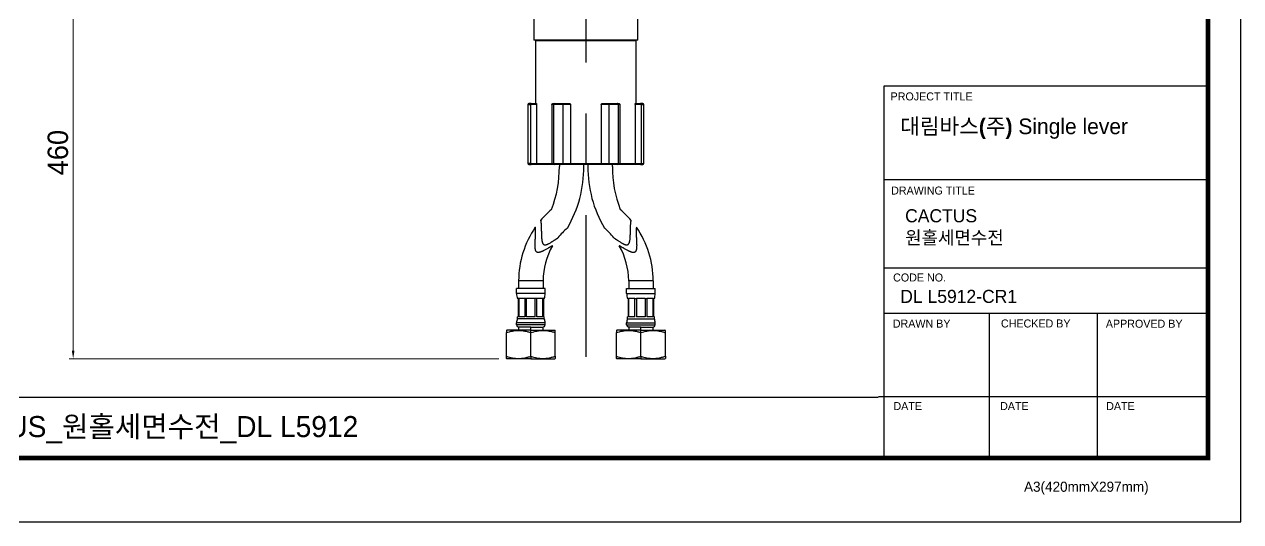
# Model space of a CAD drawing. Extents: x 0 to 995, y 0 to 729.
# Drawn here: x 398 to 995, y 0 to 244 of the extents above; entities that cross this region are included whole.
import ezdxf

# ---------------------------------------------------------------- set-up
doc = ezdxf.new("R2010")
doc.units = 0
doc.header["$LTSCALE"] = 10
doc.header["$MEASUREMENT"] = 0
doc.header["$PDMODE"] = 3
doc.header["$PDSIZE"] = -10
doc.linetypes.add('CENTER', pattern=[2, 1.25, -0.25, 0.25, -0.25])
doc.layers.get('0').update_dxf_attribs({"linetype": 'CONTINUOUS'})
doc.layers.get('DEFPOINTS').update_dxf_attribs({"linetype": 'CONTINUOUS'})
doc.layers.add('1', color=7, linetype='CONTINUOUS')
doc.layers.add('치수선', color=7, linetype='CONTINUOUS', lineweight=20)
doc.styles.add('Daelim Dimension', font='')
doc.styles.get('Daelim Dimension').set_extended_font_data('나눔고딕')
doc.dimstyles.new('DEFAULT', dxfattribs={"dimscale": 2, "dimtxt": 2, "dimasz": 2, "dimexe": 0, "dimexo": 2, "dimgap": 1, "dimtad": 1, "dimdec": 0, "dimzin": 9, "dimdsep": 46, "dimtxsty": 'Daelim Dimension', "dimcen": 0.5, "dimclrd": 5, "dimclre": 5, "dimclrt": 256, "dimadec": 1, "dimazin": 0, "dimtfac": 1, "dimtdec": 0, "dimtix": 1, "dimtmove": 0, "dimatfit": 3, "dimfxl": 1, "dimtolj": 1, "dimtzin": 1, "dimlwd": 9, "dimlwe": 9, "dimarcsym": 0})

# ---------------------------------------------------------------- blocks, each defined once
blk = doc.blocks.new('*D5')
at = {"color": 5, "lineweight": 9, "ltscale": 0.5, "transparency": 16777216}
for p, q in [((635.85, 282.36), (420.3, 282.36)), ((422.3, 84.03), (422.3, 278.36)), ((631.14, 80.03), (420.3, 80.03))]:
    blk.add_line(p, q, dxfattribs=at)
at = {"color": 5, "ltscale": 0.5, "transparency": 16777216}
for points in [[(421.63, 278.36), (422.96, 278.36), (422.3, 282.36)], [(421.63, 84.03), (422.96, 84.03), (422.3, 80.03)]]:
    blk.add_solid(points, dxfattribs=at)
at = {"layer": 'DEFPOINTS', "color": 0, "ltscale": 0.5, "transparency": 16777216}
for p in [(422.3, 282.36), (639.85, 282.36), (635.14, 80.03)]:
    blk.add_point(p, dxfattribs=at)
at = {"color": 7, "ltscale": 0.5, "transparency": 16777216, "insert": (414.85, 181.2), "char_height": 10, "attachment_point": 5, "rotation": 90, "style": 'Daelim Dimension'}
blk.add_mtext('\\A1;460', dxfattribs=at)

msp = doc.modelspace()

# ---------------------------------------------------------------- linework, layer by layer
at = {"color": 5, "ltscale": 40}
for p, q in [((979.15, 213.76), (820.09, 213.76)), ((979.15, 167.79), (820.09, 167.79)), ((979.15, 167.79), (820.09, 167.79)), ((979.15, 124.54), (820.09, 124.54)), ((979.15, 124.54), (820.09, 124.54)), ((979.15, 102.23), (820.09, 102.23)), ((979.15, 102.23), (820.09, 102.23)), ((871.75, 102.23), (871.75, 31.23)), ((924.77, 102.23), (924.77, 31.23)), ((979.15, 61.22), (817.57, 61.22)), ((979.15, 61.22), (821.33, 61.22)), ((979.15, 31.23), (842.83, 31.23))]:
    msp.add_line(p, q, dxfattribs=at)
at = {"color": 5, "ltscale": 0.5}
msp.add_line((820.09, 213.76), (820.09, 30.26), dxfattribs=at)
at = {"color": 5}
msp.add_line((16, 61.1), (817.38, 61.1), dxfattribs=at)
at = {"ltscale": 0.5}
msp.add_lwpolyline([(0, 0), (995.25, 0), (995.25, 729.24), (0, 729.24)], close=True, dxfattribs=at)
at = {"color": 5, "linetype": 'ByBlock', "lineweight": 200, "const_width": 2.29}
msp.add_lwpolyline([(16, 31.23), (979.15, 31.23), (979.15, 712.31), (16, 712.31)], close=True, dxfattribs=at)
at = {"layer": '1', "color": 1, "linetype": 'CENTER', "lineweight": -3, "ltscale": 10}
msp.add_line((673.92, 550.47), (673.92, 80.88), dxfattribs=at)
at = {"layer": '1', "color": 7, "linetype": 'Continuous', "lineweight": -3}
for p, q in [((648.42, 254.36), (648.42, 236.36)), ((699.42, 236.36), (699.42, 254.36)), ((673.92, 236.36), (648.42, 236.36)), ((649.17, 236.06), (649.17, 205.36)), ((698.67, 236.06), (649.17, 236.06)), ((699.42, 236.36), (673.92, 236.36)), ((698.67, 205.36), (698.67, 236.06)), ((645.5, 204.86), (645.5, 175.86)), ((645.5, 204.86), (646.71, 204.86)), ((647.04, 205.36), (646, 205.36)), ((646.71, 204.86), (646.71, 175.86)), ((649.73, 204.86), (646.71, 204.86)), ((647.04, 205.36), (649.57, 205.36)), ((649.73, 204.86), (649.73, 175.86)), ((658.02, 204.86), (657.28, 204.86)), ((657.28, 204.86), (657.28, 175.86)), ((657.89, 205.36), (658.51, 205.36)), ((658.02, 204.86), (658.02, 175.86)), ((662.61, 204.86), (658.02, 204.86)), ((658.51, 205.36), (662.45, 205.36)), ((662.45, 205.36), (665.6, 205.36)), ((666.37, 204.86), (662.61, 204.86)), ((662.61, 204.86), (662.61, 175.86)), ((666.37, 204.86), (666.37, 175.86)), ((681.46, 204.86), (681.46, 175.86)), ((685.22, 204.86), (681.46, 204.86)), ((682.23, 205.36), (685.39, 205.36)), ((685.22, 204.86), (685.22, 175.86)), ((689.81, 204.86), (685.22, 204.86)), ((685.39, 205.36), (689.32, 205.36)), ((689.32, 205.36), (689.94, 205.36)), ((690.56, 204.86), (689.81, 204.86)), ((689.81, 204.86), (689.81, 175.86)), ((690.56, 204.86), (690.56, 175.86)), ((701.12, 204.86), (698.1, 204.86)), ((698.1, 204.86), (698.1, 175.86)), ((698.26, 205.36), (700.79, 205.36)), ((701.83, 205.36), (700.79, 205.36)), ((701.12, 204.86), (702.33, 204.86)), ((701.12, 204.86), (701.12, 175.86)), ((702.33, 175.86), (702.33, 204.86)), ((646.71, 175.86), (645.5, 175.86)), ((646, 175.36), (647.04, 175.36)), ((646.71, 175.86), (649.73, 175.86)), ((650.18, 175.36), (647.04, 175.36)), ((649.73, 175.86), (657.28, 175.86)), ((657.74, 175.36), (650.18, 175.36)), ((657.28, 175.86), (658.02, 175.86)), ((658.51, 175.36), (657.74, 175.36)), ((658.02, 175.86), (662.61, 175.86)), ((662.45, 175.36), (658.51, 175.36)), ((660.92, 175.36), (660.92, 174.36)), ((666.36, 175.36), (662.45, 175.36)), ((662.61, 175.86), (666.37, 175.86)), ((681.47, 175.36), (666.36, 175.36)), ((666.37, 175.86), (681.46, 175.86)), ((672.92, 174.36), (672.92, 175.36)), ((674.92, 175.36), (674.92, 174.36)), ((674.92, 174.36), (674.92, 174.36)), ((681.46, 175.86), (685.22, 175.86)), ((685.39, 175.36), (681.47, 175.36)), ((685.22, 175.86), (689.81, 175.86)), ((689.32, 175.36), (685.39, 175.36)), ((686.92, 174.36), (686.92, 175.36)), ((690.1, 175.36), (689.32, 175.36)), ((689.81, 175.86), (690.56, 175.86)), ((697.65, 175.36), (690.1, 175.36)), ((690.56, 175.86), (698.1, 175.86)), ((700.79, 175.36), (697.65, 175.36)), ((698.1, 175.86), (701.12, 175.86)), ((700.79, 175.36), (701.83, 175.36)), ((701.12, 175.86), (702.33, 175.86)), ((653.92, 114.53), (639.92, 114.53)), ((639.92, 112.03), (639.92, 114.53)), ((646.92, 118.28), (640.92, 118.28)), ((652.92, 118.28), (646.92, 118.28)), ((653.92, 112.03), (653.92, 114.53)), ((693.92, 114.53), (707.92, 114.53)), ((693.92, 112.03), (693.92, 114.53)), ((700.92, 118.28), (694.92, 118.28)), ((706.92, 118.28), (700.92, 118.28)), ((707.92, 112.03), (707.92, 114.53)), ((653.92, 112.03), (639.92, 112.03)), ((640.67, 109.53), (640.32, 109.53)), ((640.67, 109.53), (640.67, 100.53)), ((640.99, 109.53), (640.67, 109.53)), ((640.99, 109.53), (640.99, 100.53)), ((644, 109.53), (640.99, 109.53)), ((644, 109.53), (644, 100.53)), ((644.79, 109.53), (644, 109.53)), ((644.79, 100.53), (644.79, 109.53)), ((649.04, 109.53), (644.79, 109.53)), ((649.04, 100.53), (649.04, 109.53)), ((649.84, 109.53), (649.04, 109.53)), ((649.84, 100.53), (649.84, 109.53)), ((652.83, 109.53), (649.84, 109.53)), ((652.83, 100.53), (652.83, 109.53)), ((653.17, 109.53), (652.83, 109.53)), ((653.17, 109.53), (653.17, 100.53)), ((653.52, 109.53), (653.17, 109.53)), ((693.92, 112.03), (707.92, 112.03)), ((694.67, 109.53), (694.32, 109.53)), ((694.67, 109.53), (694.67, 100.53)), ((694.67, 109.53), (695, 109.53)), ((695, 100.53), (695, 109.53)), ((697.99, 109.53), (695, 109.53)), ((697.99, 100.53), (697.99, 109.53)), ((697.99, 109.53), (698.79, 109.53)), ((698.79, 109.53), (698.79, 100.53)), ((703.04, 109.53), (698.79, 109.53)), ((703.04, 109.53), (703.04, 100.53)), ((703.04, 109.53), (703.83, 109.53)), ((703.83, 109.53), (703.83, 100.53)), ((706.84, 109.53), (703.83, 109.53)), ((706.84, 109.53), (706.84, 100.53)), ((706.84, 109.53), (707.17, 109.53)), ((707.17, 109.53), (707.17, 100.53)), ((707.52, 109.53), (707.17, 109.53)), ((653.92, 97.57), (639.92, 97.57)), ((639.92, 96.73), (639.92, 97.57)), ((653.92, 96.73), (639.92, 96.73)), ((640.67, 100.53), (640.32, 100.53)), ((640.32, 99.53), (640.32, 100.53)), ((653.52, 99.53), (640.32, 99.53)), ((640.92, 95.53), (640.92, 94.03)), ((646.92, 95.53), (640.92, 95.53)), ((644, 100.53), (640.99, 100.53)), ((649.04, 100.53), (644.79, 100.53)), ((646.92, 95.53), (652.92, 95.53)), ((646.92, 94.03), (646.92, 95.53)), ((652.83, 100.53), (649.84, 100.53)), ((652.92, 94.03), (652.92, 95.53)), ((653.52, 100.53), (653.17, 100.53)), ((653.52, 99.53), (653.52, 100.53)), ((653.92, 96.73), (653.92, 97.57)), ((693.92, 97.57), (707.92, 97.57)), ((693.92, 96.73), (693.92, 97.57)), ((693.92, 96.73), (707.92, 96.73)), ((694.67, 100.53), (694.32, 100.53)), ((694.32, 99.53), (694.32, 100.53)), ((694.32, 99.53), (707.52, 99.53)), ((694.92, 95.53), (694.92, 94.03)), ((700.92, 95.53), (694.92, 95.53)), ((697.99, 100.53), (695, 100.53)), ((703.04, 100.53), (698.79, 100.53)), ((700.92, 95.53), (706.92, 95.53)), ((700.92, 94.03), (700.92, 95.53)), ((706.84, 100.53), (703.83, 100.53)), ((706.92, 94.03), (706.92, 95.53)), ((707.52, 100.53), (707.17, 100.53)), ((707.52, 99.53), (707.52, 100.53)), ((707.92, 96.73), (707.92, 97.57)), ((635.14, 94.03), (634.91, 93.9)), ((634.92, 81.23), (634.92, 92.83)), ((646.92, 94.03), (635.14, 94.03)), ((646.92, 94.03), (658.69, 94.03)), ((646.92, 92.83), (646.92, 94.03)), ((646.92, 81.23), (646.92, 92.83)), ((658.92, 93.9), (658.69, 94.03)), ((658.92, 81.23), (658.92, 92.83)), ((689.14, 94.03), (688.91, 93.9)), ((688.92, 81.23), (688.92, 92.83)), ((700.92, 94.03), (689.14, 94.03)), ((700.92, 94.03), (712.69, 94.03)), ((700.92, 92.83), (700.92, 94.03)), ((700.92, 81.23), (700.92, 92.83)), ((712.92, 93.9), (712.69, 94.03)), ((712.92, 81.23), (712.92, 92.83)), ((634.91, 80.16), (635.14, 80.03)), ((646.92, 80.03), (635.14, 80.03)), ((646.92, 81.23), (646.92, 80.03)), ((646.92, 80.03), (658.69, 80.03)), ((658.69, 80.03), (658.92, 80.16)), ((688.91, 80.16), (689.14, 80.03)), ((700.92, 80.03), (689.14, 80.03)), ((700.92, 81.23), (700.92, 80.03)), ((700.92, 80.03), (712.69, 80.03)), ((712.69, 80.03), (712.92, 80.16))]:
    msp.add_line(p, q, dxfattribs=at)
for centre, radius, start, end in [((649.47, 236.06), 0.3, 90, 180), ((698.37, 236.06), 0.3, 0, 90), ((646, 204.86), 0.5, 90, 180), ((701.83, 204.86), 0.5, 0, 90), ((646, 175.86), 0.5, 180, 270), ((604.26, 173.96), 56.66, 338.61854, 0.40817), ((614.29, 173.91), 58.63, 329.54626, 0.44539), ((733.54, 173.91), 58.63, 179.55461, 210.45374), ((743.58, 173.96), 56.66, 179.59183, 201.38146), ((701.83, 175.86), 0.5, 270, 0), ((687.05, 118.28), 46.14, 130.61688, 140.02549), ((660.78, 118.28), 46.14, 39.97451, 49.38312), ((687.05, 118.28), 46.14, 145.31781, 180), ((687.05, 118.28), 34.14, 130.61688, 141.86291), ((660.78, 118.28), 34.14, 38.13709, 49.38312), ((660.78, 118.28), 46.14, 0, 34.68219), ((687.05, 118.28), 34.14, 149.86664, 180), ((660.78, 118.28), 34.14, 0, 30.13336), ((647.92, 112.03), 8, 180, 198.19487), ((645.92, 112.03), 8, 341.80513, 0), ((701.92, 112.03), 8, 180, 198.19487), ((699.92, 112.03), 8, 341.80513, 0), ((644.92, 97.57), 5, 156.92608, 180), ((641.12, 96.73), 1.2, 180, 270), ((652.72, 96.73), 1.2, 270, 0), ((648.92, 97.57), 5, 0, 23.07392), ((698.92, 97.57), 5, 156.92608, 180), ((695.12, 96.73), 1.2, 180, 270), ((706.72, 96.73), 1.2, 270, 0), ((702.92, 97.57), 5, 0, 23.07392)]:
    msp.add_arc(centre, radius, start, end, dxfattribs=at)
for centre, major_axis, ratio, start_param, end_param in [((647.04, 204.86), (0, -0.5), 0.652821, 3.141593, 4.712389), ((658.51, 204.86), (0, -0.5), 0.982435, 3.141593, 4.712389), ((662.45, 204.86), (0, -0.5), 0.329614, 1.570796, 3.141593), ((685.39, 204.86), (0, -0.5), 0.329614, 3.141593, 4.712389), ((689.32, 204.86), (0, -0.5), 0.982435, 1.570796, 3.141593), ((700.79, 204.86), (0, 0.5), 0.652821, 4.712389, 6.283185), ((647.04, 175.86), (0, -0.5), 0.652821, 4.712389, 6.283185), ((658.51, 175.86), (0, -0.5), 0.982435, 4.712389, 6.283185), ((662.45, 175.86), (0, -0.5), 0.329614, 0, 1.570796), ((685.39, 175.86), (0, 0.5), 0.329614, 1.570796, 3.141593), ((689.32, 175.86), (0, 0.5), 0.982435, 3.141593, 4.712389), ((700.79, 175.86), (0, 0.5), 0.652821, 3.141593, 4.712389)]:
    msp.add_ellipse(centre, major_axis=major_axis, ratio=ratio, start_param=start_param, end_param=end_param, dxfattribs=at)
for points, knots in [([(649.57, 205.36), (649.58, 205.36), (649.58, 205.36), (649.6, 205.35), (649.61, 205.34), (649.62, 205.32), (649.63, 205.31), (649.64, 205.29), (649.65, 205.28), (649.66, 205.27), (649.66, 205.26), (649.67, 205.23), (649.68, 205.21), (649.69, 205.16), (649.7, 205.13), (649.71, 205.09), (649.71, 205.08), (649.71, 205.06), (649.71, 205.05), (649.72, 205.03), (649.72, 205.01), (649.72, 204.97), (649.73, 204.95), (649.73, 204.9), (649.73, 204.88), (649.73, 204.86)], [0, 0, 0, 0, 0.125, 0.125, 0.25, 0.25, 0.375, 0.375, 0.4375, 0.4375, 0.5, 0.5, 0.625, 0.625, 0.75, 0.75, 0.78125, 0.78125, 0.8125, 0.8125, 0.875, 0.875, 0.9375, 0.9375, 1, 1, 1, 1]), ([(657.28, 204.86), (657.28, 204.88), (657.28, 204.9), (657.28, 204.94), (657.28, 204.95), (657.29, 204.97), (657.29, 204.98), (657.3, 205.01), (657.31, 205.03), (657.32, 205.05), (657.33, 205.06), (657.34, 205.08), (657.34, 205.09), (657.37, 205.13), (657.39, 205.16), (657.43, 205.2), (657.45, 205.21), (657.48, 205.23), (657.49, 205.24), (657.53, 205.27), (657.56, 205.28), (657.61, 205.31), (657.63, 205.31), (657.66, 205.32), (657.67, 205.33), (657.72, 205.34), (657.75, 205.35), (657.82, 205.36), (657.85, 205.36), (657.89, 205.36)], [0, 0, 0, 0, 0.0625, 0.0625, 0.09375, 0.09375, 0.125, 0.125, 0.1875, 0.1875, 0.21875, 0.21875, 0.25, 0.25, 0.375, 0.375, 0.4375, 0.4375, 0.5, 0.5, 0.625, 0.625, 0.6875, 0.6875, 0.75, 0.75, 0.875, 0.875, 1, 1, 1, 1]), ([(665.6, 205.36), (665.64, 205.36), (665.68, 205.36), (665.76, 205.35), (665.8, 205.34), (665.88, 205.32), (665.92, 205.31), (665.98, 205.29), (666, 205.28), (666.04, 205.27), (666.06, 205.26), (666.11, 205.23), (666.15, 205.21), (666.22, 205.16), (666.25, 205.13), (666.28, 205.09), (666.29, 205.08), (666.3, 205.06), (666.31, 205.05), (666.32, 205.03), (666.33, 205.01), (666.35, 204.97), (666.36, 204.95), (666.37, 204.9), (666.37, 204.88), (666.37, 204.86)], [0, 0, 0, 0, 0.125, 0.125, 0.25, 0.25, 0.375, 0.375, 0.4375, 0.4375, 0.5, 0.5, 0.625, 0.625, 0.75, 0.75, 0.78125, 0.78125, 0.8125, 0.8125, 0.875, 0.875, 0.9375, 0.9375, 1, 1, 1, 1]), ([(681.46, 204.86), (681.46, 204.88), (681.46, 204.9), (681.47, 204.94), (681.47, 204.95), (681.48, 204.97), (681.48, 204.98), (681.5, 205.01), (681.51, 205.03), (681.52, 205.05), (681.53, 205.06), (681.54, 205.08), (681.55, 205.09), (681.58, 205.13), (681.61, 205.16), (681.67, 205.2), (681.68, 205.21), (681.72, 205.23), (681.74, 205.24), (681.79, 205.27), (681.83, 205.28), (681.89, 205.31), (681.91, 205.31), (681.95, 205.32), (681.97, 205.33), (682.03, 205.34), (682.07, 205.35), (682.15, 205.36), (682.19, 205.36), (682.23, 205.36)], [0, 0, 0, 0, 0.0625, 0.0625, 0.09375, 0.09375, 0.125, 0.125, 0.1875, 0.1875, 0.21875, 0.21875, 0.25, 0.25, 0.375, 0.375, 0.4375, 0.4375, 0.5, 0.5, 0.625, 0.625, 0.6875, 0.6875, 0.75, 0.75, 0.875, 0.875, 1, 1, 1, 1]), ([(689.94, 205.36), (689.98, 205.36), (690.01, 205.36), (690.08, 205.35), (690.11, 205.34), (690.17, 205.32), (690.2, 205.31), (690.25, 205.29), (690.27, 205.28), (690.3, 205.27), (690.31, 205.26), (690.35, 205.23), (690.38, 205.21), (690.44, 205.16), (690.46, 205.13), (690.49, 205.09), (690.49, 205.08), (690.5, 205.06), (690.51, 205.05), (690.52, 205.03), (690.53, 205.01), (690.54, 204.97), (690.55, 204.95), (690.55, 204.9), (690.56, 204.88), (690.56, 204.86)], [0, 0, 0, 0, 0.125, 0.125, 0.25, 0.25, 0.375, 0.375, 0.4375, 0.4375, 0.5, 0.5, 0.625, 0.625, 0.75, 0.75, 0.78125, 0.78125, 0.8125, 0.8125, 0.875, 0.875, 0.9375, 0.9375, 1, 1, 1, 1]), ([(698.1, 204.86), (698.1, 204.88), (698.1, 204.9), (698.1, 204.94), (698.1, 204.95), (698.11, 204.97), (698.11, 204.98), (698.11, 205.01), (698.11, 205.03), (698.12, 205.05), (698.12, 205.06), (698.12, 205.08), (698.12, 205.09), (698.13, 205.13), (698.14, 205.16), (698.15, 205.2), (698.15, 205.21), (698.16, 205.23), (698.16, 205.24), (698.17, 205.27), (698.18, 205.28), (698.19, 205.31), (698.2, 205.31), (698.21, 205.32), (698.21, 205.33), (698.22, 205.34), (698.23, 205.35), (698.25, 205.36), (698.25, 205.36), (698.26, 205.36)], [0, 0, 0, 0, 0.0625, 0.0625, 0.09375, 0.09375, 0.125, 0.125, 0.1875, 0.1875, 0.21875, 0.21875, 0.25, 0.25, 0.375, 0.375, 0.4375, 0.4375, 0.5, 0.5, 0.625, 0.625, 0.6875, 0.6875, 0.75, 0.75, 0.875, 0.875, 1, 1, 1, 1]), ([(650.18, 175.36), (650.18, 175.36), (650.17, 175.36), (650.15, 175.36), (650.15, 175.36), (650.12, 175.36), (650.11, 175.37), (650.08, 175.37), (650.07, 175.38), (650.04, 175.38), (650.03, 175.39), (649.99, 175.41), (649.96, 175.42), (649.92, 175.45), (649.91, 175.46), (649.89, 175.48), (649.87, 175.5), (649.84, 175.52), (649.83, 175.55), (649.82, 175.56), (649.79, 175.6), (649.78, 175.63), (649.76, 175.67), (649.76, 175.68), (649.75, 175.7), (649.75, 175.7), (649.74, 175.73), (649.74, 175.74), (649.73, 175.79), (649.73, 175.83), (649.73, 175.86)], [0, 0, 0, 0, 0.03125, 0.03125, 0.0625, 0.0625, 0.125, 0.125, 0.1875, 0.1875, 0.25, 0.25, 0.375, 0.375, 0.4375, 0.4375, 0.5, 0.5625, 0.5625, 0.625, 0.625, 0.75, 0.75, 0.78125, 0.78125, 0.8125, 0.8125, 0.875, 0.875, 1, 1, 1, 1]), ([(657.74, 175.36), (657.73, 175.36), (657.72, 175.36), (657.71, 175.36), (657.7, 175.36), (657.68, 175.36), (657.66, 175.37), (657.63, 175.37), (657.62, 175.38), (657.59, 175.38), (657.58, 175.39), (657.54, 175.41), (657.51, 175.42), (657.47, 175.45), (657.46, 175.46), (657.44, 175.48), (657.41, 175.5), (657.39, 175.52), (657.37, 175.55), (657.36, 175.56), (657.34, 175.6), (657.32, 175.63), (657.31, 175.67), (657.31, 175.68), (657.3, 175.7), (657.3, 175.7), (657.29, 175.73), (657.29, 175.74), (657.28, 175.79), (657.28, 175.83), (657.28, 175.86)], [0, 0, 0, 0, 0.03125, 0.03125, 0.0625, 0.0625, 0.125, 0.125, 0.1875, 0.1875, 0.25, 0.25, 0.375, 0.375, 0.4375, 0.4375, 0.5, 0.5625, 0.5625, 0.625, 0.625, 0.75, 0.75, 0.78125, 0.78125, 0.8125, 0.8125, 0.875, 0.875, 1, 1, 1, 1]), ([(666.37, 175.86), (666.37, 175.83), (666.37, 175.79), (666.37, 175.74), (666.37, 175.73), (666.37, 175.7), (666.37, 175.7), (666.37, 175.68), (666.37, 175.67), (666.37, 175.63), (666.37, 175.6), (666.37, 175.56), (666.37, 175.55), (666.37, 175.52), (666.37, 175.5), (666.37, 175.48), (666.37, 175.46), (666.37, 175.45), (666.37, 175.42), (666.36, 175.41), (666.36, 175.39), (666.36, 175.38), (666.36, 175.38), (666.36, 175.37), (666.36, 175.37), (666.36, 175.36), (666.36, 175.36), (666.36, 175.36), (666.36, 175.36), (666.36, 175.36), (666.36, 175.36)], [0, 0, 0, 0, 0.125, 0.125, 0.1875, 0.1875, 0.21875, 0.21875, 0.25, 0.25, 0.375, 0.375, 0.4375, 0.4375, 0.5, 0.5625, 0.5625, 0.625, 0.625, 0.75, 0.75, 0.8125, 0.8125, 0.875, 0.875, 0.9375, 0.9375, 0.96875, 0.96875, 1, 1, 1, 1]), ([(681.46, 175.86), (681.46, 175.83), (681.46, 175.79), (681.46, 175.74), (681.46, 175.73), (681.46, 175.7), (681.46, 175.7), (681.46, 175.68), (681.46, 175.67), (681.46, 175.63), (681.46, 175.6), (681.46, 175.56), (681.46, 175.55), (681.46, 175.52), (681.46, 175.5), (681.46, 175.48), (681.46, 175.46), (681.46, 175.45), (681.47, 175.42), (681.47, 175.41), (681.47, 175.39), (681.47, 175.38), (681.47, 175.38), (681.47, 175.37), (681.47, 175.37), (681.47, 175.36), (681.47, 175.36), (681.47, 175.36), (681.47, 175.36), (681.47, 175.36), (681.47, 175.36)], [0, 0, 0, 0, 0.125, 0.125, 0.1875, 0.1875, 0.21875, 0.21875, 0.25, 0.25, 0.375, 0.375, 0.4375, 0.4375, 0.5, 0.5625, 0.5625, 0.625, 0.625, 0.75, 0.75, 0.8125, 0.8125, 0.875, 0.875, 0.9375, 0.9375, 0.96875, 0.96875, 1, 1, 1, 1]), ([(690.56, 175.86), (690.56, 175.83), (690.55, 175.79), (690.54, 175.74), (690.54, 175.73), (690.53, 175.7), (690.53, 175.7), (690.52, 175.68), (690.52, 175.67), (690.51, 175.63), (690.49, 175.6), (690.47, 175.56), (690.46, 175.55), (690.44, 175.52), (690.42, 175.5), (690.39, 175.48), (690.37, 175.46), (690.36, 175.45), (690.32, 175.42), (690.3, 175.41), (690.25, 175.39), (690.24, 175.38), (690.21, 175.38), (690.2, 175.37), (690.17, 175.37), (690.15, 175.36), (690.13, 175.36), (690.12, 175.36), (690.11, 175.36), (690.1, 175.36), (690.1, 175.36)], [0, 0, 0, 0, 0.125, 0.125, 0.1875, 0.1875, 0.21875, 0.21875, 0.25, 0.25, 0.375, 0.375, 0.4375, 0.4375, 0.5, 0.5625, 0.5625, 0.625, 0.625, 0.75, 0.75, 0.8125, 0.8125, 0.875, 0.875, 0.9375, 0.9375, 0.96875, 0.96875, 1, 1, 1, 1]), ([(698.1, 175.86), (698.1, 175.83), (698.1, 175.79), (698.09, 175.74), (698.09, 175.73), (698.08, 175.7), (698.08, 175.7), (698.07, 175.68), (698.07, 175.67), (698.05, 175.63), (698.04, 175.6), (698.01, 175.56), (698, 175.55), (697.99, 175.52), (697.97, 175.5), (697.94, 175.48), (697.92, 175.46), (697.91, 175.45), (697.87, 175.42), (697.85, 175.41), (697.8, 175.39), (697.79, 175.38), (697.76, 175.38), (697.75, 175.37), (697.72, 175.37), (697.71, 175.36), (697.68, 175.36), (697.68, 175.36), (697.66, 175.36), (697.66, 175.36), (697.65, 175.36)], [0, 0, 0, 0, 0.125, 0.125, 0.1875, 0.1875, 0.21875, 0.21875, 0.25, 0.25, 0.375, 0.375, 0.4375, 0.4375, 0.5, 0.5625, 0.5625, 0.625, 0.625, 0.75, 0.75, 0.8125, 0.8125, 0.875, 0.875, 0.9375, 0.9375, 0.96875, 0.96875, 1, 1, 1, 1]), ([(657.53, 135.42), (657.53, 135.42), (657.52, 135.41), (657.49, 135.4), (657.47, 135.38), (657.42, 135.36), (657.4, 135.35), (657.37, 135.33), (657.35, 135.32), (657.34, 135.32), (657.28, 135.29), (657.23, 135.26), (657.12, 135.21), (657.06, 135.18), (656.93, 135.11), (656.86, 135.07), (656.75, 135.01), (656.72, 134.99), (656.64, 134.95), (656.6, 134.93), (656.48, 134.86), (656.4, 134.82), (656.23, 134.73), (656.14, 134.68), (655.96, 134.58), (655.87, 134.53), (655.68, 134.42), (655.58, 134.37), (655.44, 134.29), (655.39, 134.26), (655.29, 134.21), (655.24, 134.18), (654.99, 134.04), (654.78, 133.92), (654.36, 133.69), (654.15, 133.57), (653.72, 133.34), (653.5, 133.22), (653.16, 133.05), (653.05, 132.99), (652.82, 132.88), (652.71, 132.83), (652.47, 132.72), (652.35, 132.67), (652.17, 132.59), (652.11, 132.56), (651.99, 132.51), (651.93, 132.49), (651.74, 132.42), (651.62, 132.38), (651.43, 132.32), (651.36, 132.3), (651.27, 132.27), (651.23, 132.27), (651.17, 132.25), (651.14, 132.24), (651.04, 132.22), (650.97, 132.21), (650.84, 132.19), (650.77, 132.18), (650.64, 132.17), (650.57, 132.17), (650.44, 132.17), (650.37, 132.18), (650.23, 132.2), (650.16, 132.22), (650.07, 132.25), (650.03, 132.26), (649.99, 132.28), (649.97, 132.29), (649.94, 132.3), (649.92, 132.31), (649.85, 132.35), (649.79, 132.39), (649.71, 132.46), (649.69, 132.48), (649.65, 132.52), (649.64, 132.53), (649.62, 132.56), (649.6, 132.57), (649.55, 132.64), (649.51, 132.7), (649.44, 132.81), (649.41, 132.87), (649.35, 133), (649.32, 133.06), (649.27, 133.19), (649.25, 133.26), (649.21, 133.39), (649.2, 133.46), (649.16, 133.59), (649.15, 133.66), (649.12, 133.79), (649.11, 133.86), (649.09, 133.99), (649.08, 134.06), (649.06, 134.26), (649.04, 134.4), (649.02, 134.67), (649.01, 134.81), (649, 135.08), (649, 135.22), (648.99, 135.49), (648.99, 135.62), (648.99, 136.03), (649, 136.3), (649.01, 136.84), (649.03, 137.11), (649.05, 137.64), (649.07, 137.91), (649.09, 138.31), (649.1, 138.44), (649.11, 138.64), (649.11, 138.71), (649.12, 138.84), (649.12, 138.91), (649.14, 139.24), (649.16, 139.5), (649.19, 140.02), (649.2, 140.28), (649.22, 140.79), (649.23, 141.04), (649.24, 141.42), (649.24, 141.54), (649.25, 141.72), (649.25, 141.78), (649.25, 141.9), (649.25, 141.96), (649.25, 142.25), (649.25, 142.48), (649.25, 142.8), (649.25, 142.91), (649.24, 143.06), (649.24, 143.11), (649.24, 143.19), (649.23, 143.21), (649.23, 143.26), (649.22, 143.48), (649.21, 143.67), (649.19, 143.9), (649.18, 143.97), (649.17, 144.05), (649.17, 144.07), (649.17, 144.1), (649.17, 144.11), (649.16, 144.16), (649.16, 144.18), (649.15, 144.26), (649.14, 144.31), (649.13, 144.39), (649.13, 144.42), (649.12, 144.48), (649.12, 144.5), (649.12, 144.51), (649.11, 144.52), (649.11, 144.52), (649.11, 144.53), (649.11, 144.53), (649.11, 144.53)], [0, 0, 0, 0, 0.015626, 0.015626, 0.031252, 0.031252, 0.039065, 0.042971, 0.042971, 0.046878, 0.046878, 0.062503, 0.062503, 0.078129, 0.078129, 0.093755, 0.093755, 0.101568, 0.101568, 0.109381, 0.109381, 0.125007, 0.125007, 0.140633, 0.140633, 0.156258, 0.156258, 0.171884, 0.171884, 0.179697, 0.179697, 0.18751, 0.18751, 0.218762, 0.218762, 0.250013, 0.250013, 0.281265, 0.281265, 0.296891, 0.296891, 0.312517, 0.312517, 0.328143, 0.328143, 0.335955, 0.335955, 0.343768, 0.343768, 0.359394, 0.359394, 0.367207, 0.367207, 0.371114, 0.371114, 0.37502, 0.37502, 0.382833, 0.382833, 0.390646, 0.390646, 0.398459, 0.398459, 0.406272, 0.406272, 0.414085, 0.414085, 0.417991, 0.417991, 0.419944, 0.419944, 0.421898, 0.421898, 0.42971, 0.42971, 0.433617, 0.433617, 0.43557, 0.43557, 0.437523, 0.437523, 0.445336, 0.445336, 0.453149, 0.453149, 0.460962, 0.460962, 0.468775, 0.468775, 0.476588, 0.476588, 0.484401, 0.484401, 0.492214, 0.492214, 0.500027, 0.500027, 0.515653, 0.515653, 0.531278, 0.531278, 0.546904, 0.546904, 0.56253, 0.56253, 0.593782, 0.593782, 0.625033, 0.625033, 0.656285, 0.656285, 0.671911, 0.671911, 0.679724, 0.679724, 0.687537, 0.687537, 0.718788, 0.718788, 0.75004, 0.75004, 0.781292, 0.781292, 0.796918, 0.796918, 0.804731, 0.804731, 0.812543, 0.812543, 0.843795, 0.843795, 0.859421, 0.859421, 0.867234, 0.867234, 0.87114, 0.87114, 0.875047, 0.906298, 0.906298, 0.921924, 0.921924, 0.925831, 0.925831, 0.929737, 0.929737, 0.93755, 0.93755, 0.953176, 0.953176, 0.968802, 0.968802, 0.984428, 0.984428, 0.988334, 0.988334, 0.992241, 1, 1, 1, 1]), ([(651.7, 147.92), (651.7, 147.92), (651.7, 147.91), (651.7, 147.89), (651.71, 147.86), (651.72, 147.78), (651.74, 147.7), (651.74, 147.65), (651.75, 147.63), (651.75, 147.61), (651.76, 147.57), (651.76, 147.54), (651.78, 147.46), (651.78, 147.4), (651.81, 147.21), (651.83, 147.06), (651.85, 146.88), (651.85, 146.86), (651.86, 146.82), (651.87, 146.75), (651.88, 146.6), (651.9, 146.46), (651.92, 146.18), (651.94, 145.98), (651.95, 145.71), (651.96, 145.66), (651.97, 145.55), (651.97, 145.49), (651.98, 145.33), (651.98, 145.21), (652, 144.87), (652.01, 144.64), (652.03, 144.16), (652.03, 143.92), (652.04, 143.55), (652.04, 143.42), (652.05, 143.24), (652.05, 143.17), (652.05, 143.05), (652.05, 142.98), (652.06, 142.67), (652.06, 142.41), (652.07, 141.9), (652.08, 141.65), (652.09, 141.13), (652.1, 140.87), (652.12, 140.36), (652.13, 140.1), (652.16, 139.58), (652.18, 139.31), (652.21, 138.92), (652.23, 138.79), (652.25, 138.6), (652.26, 138.53), (652.28, 138.4), (652.28, 138.33), (652.31, 138.14), (652.34, 138.01), (652.39, 137.75), (652.41, 137.62), (652.46, 137.42), (652.48, 137.36), (652.52, 137.23), (652.54, 137.17), (652.58, 137.05), (652.6, 136.99), (652.65, 136.86), (652.68, 136.8), (652.73, 136.69), (652.77, 136.63), (652.82, 136.55), (652.83, 136.52), (652.87, 136.46), (652.89, 136.44), (652.95, 136.36), (652.99, 136.31), (653.04, 136.25), (653.05, 136.24), (653.08, 136.22), (653.09, 136.21), (653.13, 136.18), (653.15, 136.16), (653.23, 136.1), (653.28, 136.07), (653.36, 136.03), (653.39, 136.01), (653.45, 135.99), (653.48, 135.98), (653.57, 135.96), (653.63, 135.94), (653.75, 135.93), (653.81, 135.92), (653.9, 135.92), (653.93, 135.92), (654, 135.93), (654.03, 135.93), (654.12, 135.94), (654.18, 135.94), (654.3, 135.97), (654.36, 135.98), (654.47, 136.01), (654.53, 136.02), (654.62, 136.05), (654.65, 136.06), (654.71, 136.08), (654.74, 136.09), (654.82, 136.12), (654.88, 136.14), (655.05, 136.2), (655.16, 136.25), (655.38, 136.35), (655.49, 136.4), (655.7, 136.51), (655.8, 136.57), (656.12, 136.74), (656.32, 136.86), (656.73, 137.1), (656.93, 137.22), (657.22, 137.41), (657.32, 137.47), (657.51, 137.6), (657.61, 137.66), (657.9, 137.85), (658.08, 137.97), (658.36, 138.15), (658.45, 138.21), (658.63, 138.33), (658.72, 138.39), (658.89, 138.51), (658.98, 138.56), (659.1, 138.65), (659.15, 138.68), (659.23, 138.73), (659.27, 138.76), (659.39, 138.83), (659.47, 138.89), (659.61, 138.98), (659.68, 139.03), (659.77, 139.08), (659.78, 139.09), (659.81, 139.11), (659.83, 139.12), (659.88, 139.15), (659.9, 139.17), (659.99, 139.22), (660.04, 139.25), (660.1, 139.29), (660.11, 139.3), (660.14, 139.32), (660.14, 139.32), (660.16, 139.33), (660.19, 139.35), (660.2, 139.36), (660.2, 139.36)], [0, 0, 0, 0, 0.015625, 0.015625, 0.03125, 0.046875, 0.0625, 0.0625, 0.066406, 0.066406, 0.070313, 0.078125, 0.078125, 0.09375, 0.09375, 0.125, 0.125, 0.128906, 0.128906, 0.132813, 0.140625, 0.15625, 0.15625, 0.1875, 0.1875, 0.195313, 0.195313, 0.203125, 0.203125, 0.21875, 0.21875, 0.25, 0.25, 0.28125, 0.28125, 0.296875, 0.296875, 0.304688, 0.304688, 0.3125, 0.3125, 0.34375, 0.34375, 0.375, 0.375, 0.40625, 0.40625, 0.4375, 0.4375, 0.46875, 0.46875, 0.484375, 0.484375, 0.492188, 0.492188, 0.5, 0.5, 0.515625, 0.515625, 0.53125, 0.53125, 0.539063, 0.539063, 0.546875, 0.546875, 0.554688, 0.554688, 0.5625, 0.5625, 0.570313, 0.570313, 0.574219, 0.574219, 0.578125, 0.578125, 0.585938, 0.585938, 0.587891, 0.587891, 0.589844, 0.589844, 0.59375, 0.59375, 0.601563, 0.601563, 0.605469, 0.605469, 0.609375, 0.609375, 0.617188, 0.617188, 0.625, 0.625, 0.628906, 0.628906, 0.632813, 0.632813, 0.640625, 0.640625, 0.648438, 0.648438, 0.65625, 0.65625, 0.660156, 0.660156, 0.664063, 0.664063, 0.671875, 0.671875, 0.6875, 0.6875, 0.703125, 0.703125, 0.71875, 0.71875, 0.75, 0.75, 0.78125, 0.78125, 0.796875, 0.796875, 0.8125, 0.8125, 0.84375, 0.84375, 0.859375, 0.859375, 0.875, 0.875, 0.890625, 0.890625, 0.898438, 0.898438, 0.90625, 0.90625, 0.921875, 0.921875, 0.9375, 0.9375, 0.941406, 0.941406, 0.945313, 0.945313, 0.953125, 0.953125, 0.96875, 0.96875, 0.976563, 0.976563, 0.980469, 0.980469, 0.984375, 1, 1, 1, 1]), ([(687.63, 139.36), (687.63, 139.36), (687.64, 139.35), (687.67, 139.33), (687.69, 139.32), (687.72, 139.3), (687.74, 139.29), (687.75, 139.29), (687.8, 139.25), (687.85, 139.22), (687.96, 139.15), (688.02, 139.11), (688.1, 139.06), (688.12, 139.05), (688.15, 139.02), (688.17, 139.01), (688.22, 138.98), (688.26, 138.95), (688.37, 138.88), (688.45, 138.83), (688.61, 138.73), (688.69, 138.67), (688.86, 138.56), (688.94, 138.5), (689.12, 138.39), (689.21, 138.33), (689.39, 138.21), (689.48, 138.15), (689.76, 137.96), (689.95, 137.84), (690.33, 137.59), (690.53, 137.46), (690.92, 137.21), (691.12, 137.09), (691.43, 136.9), (691.53, 136.84), (691.74, 136.72), (691.84, 136.67), (692.05, 136.55), (692.16, 136.5), (692.38, 136.39), (692.48, 136.34), (692.7, 136.24), (692.81, 136.19), (693.04, 136.1), (693.16, 136.06), (693.3, 136.02), (693.33, 136.01), (693.39, 136), (693.42, 135.99), (693.51, 135.97), (693.57, 135.96), (693.69, 135.94), (693.75, 135.93), (693.87, 135.92), (693.93, 135.92), (694.02, 135.92), (694.05, 135.93), (694.12, 135.93), (694.15, 135.94), (694.24, 135.95), (694.3, 135.96), (694.39, 135.99), (694.41, 136), (694.46, 136.02), (694.47, 136.03), (694.5, 136.04), (694.51, 136.05), (694.58, 136.09), (694.64, 136.12), (694.71, 136.18), (694.73, 136.2), (694.78, 136.24), (694.8, 136.27), (694.87, 136.34), (694.91, 136.39), (694.98, 136.49), (695.02, 136.55), (695.07, 136.63), (695.08, 136.66), (695.11, 136.72), (695.13, 136.75), (695.17, 136.84), (695.19, 136.9), (695.24, 137.02), (695.26, 137.08), (695.33, 137.27), (695.36, 137.4), (695.4, 137.56), (695.41, 137.59), (695.42, 137.65), (695.43, 137.69), (695.45, 137.78), (695.46, 137.85), (695.5, 138.04), (695.52, 138.17), (695.56, 138.43), (695.58, 138.56), (695.61, 138.82), (695.62, 138.95), (695.66, 139.34), (695.67, 139.6), (695.7, 140.12), (695.71, 140.38), (695.73, 140.77), (695.73, 140.9), (695.74, 141.1), (695.74, 141.16), (695.74, 141.29), (695.75, 141.36), (695.75, 141.68), (695.76, 141.94), (695.77, 142.45), (695.77, 142.7), (695.78, 143.2), (695.79, 143.44), (695.8, 143.93), (695.81, 144.17), (695.82, 144.64), (695.83, 144.88), (695.84, 145.16), (695.85, 145.22), (695.85, 145.3), (695.85, 145.33), (695.86, 145.39), (695.86, 145.53), (695.87, 145.66), (695.89, 145.98), (695.91, 146.18), (695.94, 146.47), (695.94, 146.56), (695.96, 146.69), (695.96, 146.74), (695.97, 146.82), (695.98, 146.86), (696, 147.06), (696.02, 147.21), (696.05, 147.4), (696.06, 147.46), (696.07, 147.54), (696.07, 147.57), (696.08, 147.61), (696.08, 147.63), (696.09, 147.64), (696.09, 147.7), (696.11, 147.78), (696.12, 147.86), (696.13, 147.89), (696.13, 147.91), (696.13, 147.92), (696.13, 147.92)], [0, 0, 0, 0, 0.015625, 0.015625, 0.023437, 0.027344, 0.027344, 0.03125, 0.03125, 0.046875, 0.046875, 0.0625, 0.0625, 0.066406, 0.066406, 0.070312, 0.070312, 0.078125, 0.078125, 0.09375, 0.09375, 0.109375, 0.109375, 0.125, 0.125, 0.140625, 0.140625, 0.15625, 0.15625, 0.1875, 0.1875, 0.21875, 0.21875, 0.25, 0.25, 0.265625, 0.265625, 0.28125, 0.28125, 0.296875, 0.296875, 0.3125, 0.3125, 0.328125, 0.328125, 0.34375, 0.34375, 0.347656, 0.347656, 0.351562, 0.351562, 0.359375, 0.359375, 0.367187, 0.367187, 0.375, 0.375, 0.378906, 0.378906, 0.382812, 0.382812, 0.390625, 0.390625, 0.394531, 0.394531, 0.396484, 0.396484, 0.398437, 0.398437, 0.40625, 0.40625, 0.410156, 0.410156, 0.414062, 0.414062, 0.421875, 0.421875, 0.429687, 0.429687, 0.433594, 0.433594, 0.4375, 0.4375, 0.445312, 0.445312, 0.453125, 0.453125, 0.46875, 0.46875, 0.472656, 0.472656, 0.476562, 0.476562, 0.484375, 0.484375, 0.5, 0.5, 0.515625, 0.515625, 0.53125, 0.53125, 0.5625, 0.5625, 0.59375, 0.59375, 0.609375, 0.609375, 0.617187, 0.617187, 0.625, 0.625, 0.65625, 0.65625, 0.6875, 0.6875, 0.71875, 0.71875, 0.75, 0.75, 0.78125, 0.78125, 0.789062, 0.789062, 0.792969, 0.792969, 0.796875, 0.8125, 0.8125, 0.84375, 0.84375, 0.859375, 0.859375, 0.867187, 0.867187, 0.875, 0.875, 0.90625, 0.90625, 0.921875, 0.921875, 0.929687, 0.933594, 0.933594, 0.9375, 0.9375, 0.953125, 0.96875, 0.984375, 0.984375, 1, 1, 1, 1]), ([(698.72, 144.53), (698.72, 144.53), (698.72, 144.52), (698.71, 144.5), (698.71, 144.48), (698.7, 144.42), (698.7, 144.39), (698.69, 144.33), (698.69, 144.31), (698.68, 144.26), (698.68, 144.24), (698.66, 144.1), (698.65, 143.97), (698.63, 143.74), (698.62, 143.66), (698.61, 143.53), (698.61, 143.49), (698.61, 143.4), (698.6, 143.35), (698.59, 143.11), (698.58, 142.91), (698.58, 142.58), (698.58, 142.47), (698.58, 142.33), (698.58, 142.3), (698.58, 142.24), (698.58, 142.21), (698.58, 142.13), (698.58, 142.07), (698.58, 141.77), (698.59, 141.53), (698.6, 141.04), (698.61, 140.78), (698.63, 140.27), (698.65, 140.02), (698.66, 139.69), (698.67, 139.62), (698.67, 139.49), (698.68, 139.43), (698.69, 139.23), (698.7, 139.1), (698.72, 138.7), (698.74, 138.43), (698.77, 137.9), (698.78, 137.63), (698.81, 137.09), (698.82, 136.82), (698.83, 136.41), (698.83, 136.28), (698.84, 136.01), (698.84, 135.87), (698.84, 135.6), (698.84, 135.46), (698.83, 135.19), (698.83, 135.05), (698.82, 134.78), (698.81, 134.65), (698.79, 134.38), (698.77, 134.24), (698.75, 134.04), (698.74, 133.97), (698.71, 133.83), (698.7, 133.77), (698.68, 133.63), (698.66, 133.56), (698.63, 133.43), (698.61, 133.37), (698.57, 133.24), (698.55, 133.17), (698.5, 133.04), (698.48, 132.98), (698.43, 132.89), (698.41, 132.86), (698.38, 132.79), (698.36, 132.76), (698.31, 132.68), (698.27, 132.62), (698.2, 132.54), (698.18, 132.52), (698.13, 132.47), (698.1, 132.44), (698.05, 132.4), (698.02, 132.38), (697.98, 132.35), (697.96, 132.34), (697.93, 132.33), (697.92, 132.32), (697.84, 132.28), (697.78, 132.25), (697.68, 132.22), (697.65, 132.21), (697.6, 132.2), (697.58, 132.2), (697.54, 132.19), (697.53, 132.19), (697.44, 132.18), (697.37, 132.17), (697.24, 132.17), (697.17, 132.17), (697.07, 132.18), (697.04, 132.19), (696.97, 132.19), (696.94, 132.2), (696.84, 132.21), (696.77, 132.23), (696.57, 132.27), (696.45, 132.31), (696.19, 132.38), (696.07, 132.43), (695.89, 132.5), (695.83, 132.52), (695.7, 132.57), (695.64, 132.6), (695.46, 132.67), (695.34, 132.73), (695.11, 132.83), (695, 132.89), (694.77, 133), (694.65, 133.06), (694.32, 133.23), (694.1, 133.35), (693.67, 133.58), (693.46, 133.7), (693.04, 133.93), (692.84, 134.04), (692.54, 134.21), (692.44, 134.26), (692.29, 134.34), (692.25, 134.37), (692.15, 134.42), (692.1, 134.45), (691.87, 134.58), (691.69, 134.68), (691.43, 134.82), (691.35, 134.87), (691.25, 134.92), (691.23, 134.93), (691.19, 134.95), (691.17, 134.96), (691.11, 134.99), (691.07, 135.01), (690.96, 135.07), (690.89, 135.11), (690.77, 135.18), (690.71, 135.21), (690.6, 135.26), (690.55, 135.29), (690.49, 135.32), (690.48, 135.32), (690.46, 135.33), (690.45, 135.34), (690.43, 135.35), (690.41, 135.36), (690.36, 135.38), (690.34, 135.4), (690.31, 135.41), (690.3, 135.42), (690.3, 135.42)], [0, 0, 0, 0, 0.015626, 0.015626, 0.031251, 0.031251, 0.046877, 0.046877, 0.05469, 0.05469, 0.062502, 0.062502, 0.093754, 0.093754, 0.109379, 0.109379, 0.117192, 0.117192, 0.125005, 0.125005, 0.156256, 0.156256, 0.171881, 0.171881, 0.175788, 0.175788, 0.179694, 0.179694, 0.187507, 0.187507, 0.218758, 0.218758, 0.250009, 0.250009, 0.281261, 0.281261, 0.289073, 0.289073, 0.296886, 0.296886, 0.312512, 0.312512, 0.343763, 0.343763, 0.375014, 0.375014, 0.406265, 0.406265, 0.421891, 0.421891, 0.437516, 0.437516, 0.453142, 0.453142, 0.468768, 0.468768, 0.484393, 0.484393, 0.500019, 0.500019, 0.507832, 0.507832, 0.515644, 0.515644, 0.523457, 0.523457, 0.53127, 0.53127, 0.539083, 0.539083, 0.546896, 0.546896, 0.550802, 0.550802, 0.554708, 0.554708, 0.562521, 0.562521, 0.566427, 0.566427, 0.570334, 0.570334, 0.57424, 0.57424, 0.576193, 0.576193, 0.578147, 0.578147, 0.585959, 0.585959, 0.589866, 0.589866, 0.591819, 0.591819, 0.593772, 0.593772, 0.601585, 0.601585, 0.609398, 0.609398, 0.613304, 0.613304, 0.617211, 0.617211, 0.625023, 0.625023, 0.640649, 0.640649, 0.656275, 0.656275, 0.664087, 0.664087, 0.6719, 0.6719, 0.687526, 0.687526, 0.703151, 0.703151, 0.718777, 0.718777, 0.750028, 0.750028, 0.781279, 0.781279, 0.81253, 0.81253, 0.828156, 0.828156, 0.835969, 0.835969, 0.843782, 0.843782, 0.875033, 0.875033, 0.890658, 0.890658, 0.894565, 0.894565, 0.898471, 0.898471, 0.906284, 0.906284, 0.92191, 0.92191, 0.937535, 0.937535, 0.953161, 0.953161, 0.957067, 0.957067, 0.960974, 0.960974, 0.968786, 0.968786, 0.984412, 0.984412, 1, 1, 1, 1]), ([(634.92, 93.9), (634.92, 93.9), (634.92, 93.9), (634.92, 93.9), (634.92, 93.9), (634.92, 93.89), (634.92, 93.88), (634.92, 93.85), (634.92, 93.78), (634.92, 93.71), (634.92, 93.52), (634.92, 93.41), (634.92, 93.14), (634.92, 93), (634.92, 92.83)], [0, 0, 0, 0, 0.059783, 0.059783, 0.091123, 0.091123, 0.122464, 0.247826, 0.247826, 0.498551, 0.498551, 0.749275, 0.749275, 1, 1, 1, 1]), ([(634.92, 92.83), (635.9, 93.16), (636.88, 93.43), (638.38, 93.71), (638.88, 93.78), (639.89, 93.88), (640.39, 93.9), (641.03, 93.9), (641.16, 93.9), (641.35, 93.9), (641.41, 93.9), (641.54, 93.89), (641.86, 93.88), (642.18, 93.85), (642.94, 93.78), (643.44, 93.71), (644.44, 93.52), (644.94, 93.41), (645.93, 93.15), (646.42, 93), (646.92, 92.83)], [0, 0, 0, 0, 0.25, 0.25, 0.375, 0.375, 0.5, 0.5, 0.53125, 0.53125, 0.546875, 0.546875, 0.5625, 0.625, 0.625, 0.75, 0.75, 0.875, 0.875, 1, 1, 1, 1]), ([(646.92, 92.83), (647.9, 93.16), (648.88, 93.43), (650.38, 93.71), (650.88, 93.78), (651.89, 93.88), (652.39, 93.9), (653.03, 93.9), (653.16, 93.9), (653.35, 93.9), (653.41, 93.9), (653.54, 93.89), (653.86, 93.88), (654.18, 93.85), (654.94, 93.78), (655.44, 93.71), (656.44, 93.52), (656.94, 93.41), (657.93, 93.14), (658.42, 93), (658.92, 92.83)], [0, 0, 0, 0, 0.25, 0.25, 0.375, 0.375, 0.5, 0.5, 0.53125, 0.53125, 0.546875, 0.546875, 0.5625, 0.625, 0.625, 0.75, 0.75, 0.875, 0.875, 1, 1, 1, 1]), ([(658.92, 92.83), (658.92, 93.16), (658.92, 93.43), (658.92, 93.71), (658.92, 93.78), (658.92, 93.88), (658.92, 93.9), (658.92, 93.9), (658.92, 93.9), (658.92, 93.9)], [0, 0, 0, 0, 0.498674, 0.498674, 0.748011, 0.748011, 0.997349, 0.997349, 1, 1, 1, 1]), ([(688.92, 93.9), (688.92, 93.9), (688.92, 93.9), (688.92, 93.9), (688.92, 93.9), (688.92, 93.89), (688.92, 93.88), (688.92, 93.85), (688.92, 93.78), (688.92, 93.71), (688.92, 93.52), (688.92, 93.41), (688.92, 93.14), (688.92, 93), (688.92, 92.83)], [0, 0, 0, 0, 0.059783, 0.059783, 0.091123, 0.091123, 0.122464, 0.247826, 0.247826, 0.498551, 0.498551, 0.749275, 0.749275, 1, 1, 1, 1]), ([(688.92, 92.83), (689.9, 93.16), (690.88, 93.43), (692.38, 93.71), (692.88, 93.78), (693.89, 93.88), (694.39, 93.9), (695.03, 93.9), (695.16, 93.9), (695.35, 93.9), (695.41, 93.9), (695.54, 93.89), (695.86, 93.88), (696.18, 93.85), (696.94, 93.78), (697.44, 93.71), (698.44, 93.52), (698.94, 93.41), (699.93, 93.15), (700.42, 93), (700.92, 92.83)], [0, 0, 0, 0, 0.25, 0.25, 0.375, 0.375, 0.5, 0.5, 0.53125, 0.53125, 0.546875, 0.546875, 0.5625, 0.625, 0.625, 0.75, 0.75, 0.875, 0.875, 1, 1, 1, 1]), ([(700.92, 92.83), (701.9, 93.16), (702.88, 93.43), (704.38, 93.71), (704.88, 93.78), (705.89, 93.88), (706.39, 93.9), (707.03, 93.9), (707.16, 93.9), (707.35, 93.9), (707.41, 93.9), (707.54, 93.89), (707.86, 93.88), (708.18, 93.85), (708.94, 93.78), (709.44, 93.71), (710.44, 93.52), (710.94, 93.41), (711.93, 93.14), (712.42, 93), (712.92, 92.83)], [0, 0, 0, 0, 0.25, 0.25, 0.375, 0.375, 0.5, 0.5, 0.53125, 0.53125, 0.546875, 0.546875, 0.5625, 0.625, 0.625, 0.75, 0.75, 0.875, 0.875, 1, 1, 1, 1]), ([(712.92, 92.83), (712.92, 93.16), (712.92, 93.43), (712.92, 93.71), (712.92, 93.78), (712.92, 93.88), (712.92, 93.9), (712.92, 93.9), (712.92, 93.9), (712.92, 93.9)], [0, 0, 0, 0, 0.498674, 0.498674, 0.748011, 0.748011, 0.997349, 0.997349, 1, 1, 1, 1]), ([(634.92, 80.16), (634.92, 80.16), (634.92, 80.16), (634.92, 80.17), (634.92, 80.17), (634.92, 80.17), (634.92, 80.19), (634.92, 80.21), (634.92, 80.28), (634.92, 80.36), (634.92, 80.54), (634.92, 80.66), (634.92, 80.92), (634.92, 81.07), (634.92, 81.23)], [0, 0, 0, 0, 0.059783, 0.059783, 0.091123, 0.091123, 0.122464, 0.247826, 0.247826, 0.498551, 0.498551, 0.749275, 0.749275, 1, 1, 1, 1]), ([(634.92, 81.23), (635.9, 80.91), (636.88, 80.64), (638.38, 80.36), (638.88, 80.29), (639.89, 80.19), (640.39, 80.16), (641.03, 80.16), (641.16, 80.16), (641.35, 80.17), (641.41, 80.17), (641.54, 80.17), (641.86, 80.19), (642.18, 80.21), (642.94, 80.28), (643.44, 80.36), (644.44, 80.54), (644.94, 80.66), (645.93, 80.92), (646.42, 81.07), (646.92, 81.23)], [0, 0, 0, 0, 0.25, 0.25, 0.375, 0.375, 0.5, 0.5, 0.53125, 0.53125, 0.546875, 0.546875, 0.5625, 0.625, 0.625, 0.75, 0.75, 0.875, 0.875, 1, 1, 1, 1]), ([(646.92, 81.23), (647.9, 80.91), (648.88, 80.64), (650.38, 80.36), (650.88, 80.29), (651.89, 80.19), (652.39, 80.16), (653.03, 80.16), (653.16, 80.16), (653.35, 80.17), (653.41, 80.17), (653.54, 80.17), (653.86, 80.19), (654.18, 80.21), (654.94, 80.28), (655.44, 80.36), (656.44, 80.54), (656.94, 80.66), (657.93, 80.92), (658.42, 81.07), (658.92, 81.23)], [0, 0, 0, 0, 0.25, 0.25, 0.375, 0.375, 0.5, 0.5, 0.53125, 0.53125, 0.546875, 0.546875, 0.5625, 0.625, 0.625, 0.75, 0.75, 0.875, 0.875, 1, 1, 1, 1]), ([(658.92, 81.23), (658.92, 80.91), (658.92, 80.64), (658.92, 80.36), (658.92, 80.29), (658.92, 80.19), (658.92, 80.16), (658.92, 80.16), (658.92, 80.16), (658.92, 80.16)], [0, 0, 0, 0, 0.498674, 0.498674, 0.748011, 0.748011, 0.997349, 0.997349, 1, 1, 1, 1]), ([(688.92, 80.16), (688.92, 80.16), (688.92, 80.16), (688.92, 80.17), (688.92, 80.17), (688.92, 80.17), (688.92, 80.19), (688.92, 80.21), (688.92, 80.28), (688.92, 80.36), (688.92, 80.54), (688.92, 80.66), (688.92, 80.92), (688.92, 81.07), (688.92, 81.23)], [0, 0, 0, 0, 0.059783, 0.059783, 0.091123, 0.091123, 0.122464, 0.247826, 0.247826, 0.498551, 0.498551, 0.749275, 0.749275, 1, 1, 1, 1]), ([(688.92, 81.23), (689.9, 80.91), (690.88, 80.64), (692.38, 80.36), (692.88, 80.29), (693.89, 80.19), (694.39, 80.16), (695.03, 80.16), (695.16, 80.16), (695.35, 80.17), (695.41, 80.17), (695.54, 80.17), (695.86, 80.19), (696.18, 80.21), (696.94, 80.28), (697.44, 80.36), (698.44, 80.54), (698.94, 80.66), (699.93, 80.92), (700.42, 81.07), (700.92, 81.23)], [0, 0, 0, 0, 0.25, 0.25, 0.375, 0.375, 0.5, 0.5, 0.53125, 0.53125, 0.546875, 0.546875, 0.5625, 0.625, 0.625, 0.75, 0.75, 0.875, 0.875, 1, 1, 1, 1]), ([(700.92, 81.23), (701.9, 80.91), (702.88, 80.64), (704.38, 80.36), (704.88, 80.29), (705.89, 80.19), (706.39, 80.16), (707.03, 80.16), (707.16, 80.16), (707.35, 80.17), (707.41, 80.17), (707.54, 80.17), (707.86, 80.19), (708.18, 80.21), (708.94, 80.28), (709.44, 80.36), (710.44, 80.54), (710.94, 80.66), (711.93, 80.92), (712.42, 81.07), (712.92, 81.23)], [0, 0, 0, 0, 0.25, 0.25, 0.375, 0.375, 0.5, 0.5, 0.53125, 0.53125, 0.546875, 0.546875, 0.5625, 0.625, 0.625, 0.75, 0.75, 0.875, 0.875, 1, 1, 1, 1]), ([(712.92, 81.23), (712.92, 80.91), (712.92, 80.64), (712.92, 80.36), (712.92, 80.29), (712.92, 80.19), (712.92, 80.16), (712.92, 80.16), (712.92, 80.16), (712.92, 80.16)], [0, 0, 0, 0, 0.498674, 0.498674, 0.748011, 0.748011, 0.997349, 0.997349, 1, 1, 1, 1])]:
    msp.add_open_spline(points, degree=3, knots=knots, dxfattribs=at)
at = {"layer": '치수선', "color": 7, "lineweight": -3}
for p, q in [((640.92, 118.28), (640.92, 114.53)), ((652.92, 118.28), (652.92, 114.53)), ((694.92, 118.28), (694.92, 114.53)), ((706.92, 118.28), (706.92, 114.53))]:
    msp.add_line(p, q, dxfattribs=at)

# ---------------------------------------------------------------- texts
at = {"color": 5, "ltscale": 40, "style": 'Daelim Dimension'}
for s, height, p in [('PROJECT TITLE', 3.9275, (823.45, 206.84)), ('DRAWING TITLE', 3.9275, (823.71, 160.62)), ('CODE NO.', 3.928, (824.69, 117.93)), ('DRAWN BY', 3.928, (824.54, 95.29)), ('CHECKED BY', 3.928, (877.6, 95.36)), ('APPROVED BY', 3.9275, (929.07, 95.23)), ('DATE', 3.928, (824.84, 54.81)), ('DATE', 3.928, (877.18, 54.81)), ('DATE', 3.928, (929.25, 54.81)), ('A3(420mmX297mm)', 4.9569, (888.93, 14.69))]:
    msp.add_text(s, height=height, dxfattribs=at).set_placement(p)
at = {"attachment_point": 1, "style": 'Daelim Dimension'}
for s, insert, char_height, width in [('{\\fPretendard Variable SemiBold|b0|i0|c129|p2;\\C7;대림바스(주)} Single lever', (828.13, 197.97), 7.699, 123.741), (' CACTUS\\P 원홀세면수전 ', (828.19, 153.41), 6.427, 108.1643), ('DL L5912-CR1', (828.19, 113.83), 6.4273, 108.1643)]:
    msp.add_mtext(s, dxfattribs=dict(at, insert=insert, char_height=char_height, width=width))
at = {"color": 2, "insert": (194.68, 51.86), "char_height": 10.3295, "width": 457.2446, "attachment_point": 1, "style": 'Daelim Dimension'}
msp.add_mtext('{\\fPretendard Variable SemiBold|b0|i0|c129|p2;대림바스(주)} Single lever_CACTUS_원홀세면수전_DL L5912', dxfattribs=at)

# ---------------------------------------------------------------- dimensions: what is measured, and where the dimension line sits
at = {"color": 5, "ltscale": 0.5}
dim = msp.add_linear_dim(base=(422.3, 282.36), p1=(635.14, 80.03), p2=(639.85, 282.36), angle=90, text='460', dimstyle='DEFAULT', override={"dimtxt": 5, "dimexe": 1, "dimdec": 0, "dimclrd": 5, "dimclre": 5, "dimclrt": 7}, dxfattribs=at)
dim.commit()
dim.dimension.update_dxf_attribs({"geometry": '*D5', "text_midpoint": (414.85, 181.2)})

doc.saveas('drawing.dxf')
